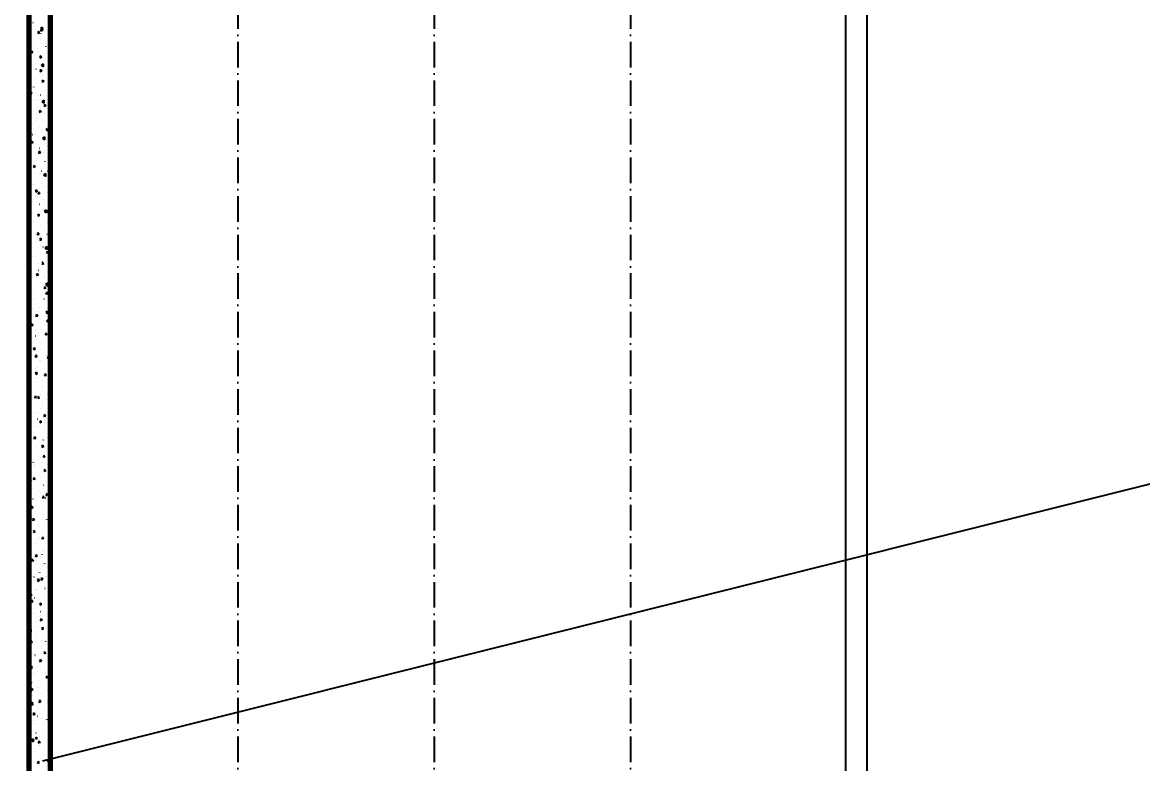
# Model space of a CAD drawing. Header units: millimetres. Extents: x 3722 to 10352, y -3393 to 2547.
# Drawn here: x 5228 to 5753, y 951 to 1298 of the extents above; entities that cross this region are included whole.
import ezdxf

# ---------------------------------------------------------------- set-up
doc = ezdxf.new("R2010")
doc.units = ezdxf.units.MM
doc.linetypes.add('ACAD_ISO10W100', pattern=[18, 12, -3, 0, -3])
for name, color, linetype, lineweight in [('CAXA0', 1, 'Continuous', 70), ('CAXA1', 2, 'ACAD_ISO10W100', 25), ('CAXA5', 4, 'Continuous', 25)]:
    doc.layers.add(name, color=color, linetype=linetype, lineweight=lineweight)
doc.layers.add('tank', color=1, linetype='Continuous')
doc.layers.add('tanky', color=7, linetype='Continuous')
doc.styles.add('hzfs', font='simplex.shx', dxfattribs={"width": 0.7, "bigfont": 'hzfs.shx'})
doc.dimstyles.new('PVCAD$0', dxfattribs={"dimscale": 4, "dimtxt": 3, "dimasz": 3, "dimexe": 2, "dimexo": 1, "dimgap": 1, "dimtad": 1, "dimdec": 0, "dimzin": 0, "dimdsep": 46, "dimtxsty": 'hzfs', "dimcen": 2.5, "dimclrd": 4, "dimclre": 4, "dimadec": 0, "dimazin": 0, "dimtfac": 1, "dimtmove": 0, "dimatfit": 0, "dimfxl": 1, "dimarcsym": 0})

# ---------------------------------------------------------------- blocks, each defined once
blk = doc.blocks.new('CAXBLOCK338')
at = {"layer": 'CAXA0', "color": 0, "linetype": 'Continuous', "lineweight": 25}
for p, q in [((-537.88, 1480.45), (-537.89, 1480.44)), ((-537.14, 1478.85), (-537.15, 1478.84)), ((-535.19, 1476.34), (-535.77, 1475.85)), ((-535.77, 1475.85), (-535.1, 1475.39)), ((-535.19, 1476.34), (-535.1, 1475.39)), ((-534.83, 1476.98), (-534.84, 1476.97)), ((-533.51, 1478.41), (-534.43, 1477.73)), ((-534.43, 1477.73), (-533.48, 1476.98)), ((-533.54, 1477.46), (-534.29, 1477.31)), ((-534.29, 1477.31), (-533.93, 1476.59)), ((-533.54, 1477.46), (-533.93, 1476.59)), ((-533.51, 1478.41), (-533.48, 1476.98)), ((-532.81, 1476.3), (-532.82, 1476.3)), ((-532.45, 1476.4), (-532.46, 1476.4)), ((-530.81, 1477.61), (-530.81, 1477.6)), ((-539.76, 1470.55), (-539.77, 1470.54)), ((-537.98, 1473.12), (-537.98, 1473.1)), ((-537.45, 1471.81), (-537.46, 1471.81)), ((-534.39, 1475.36), (-534.39, 1475.35)), ((-534.34, 1472.5), (-534.35, 1472.5)), ((-533.75, 1470.94), (-533.76, 1470.93)), ((-530.56, 1470.45), (-530.57, 1470.45)), ((-539.33, 1467.91), (-539.34, 1467.91)), ((-538.19, 1467.01), (-538.94, 1466.87)), ((-538.94, 1466.87), (-538.57, 1466.14)), ((-538.19, 1467.01), (-538.58, 1466.14)), ((-537.14, 1470.17), (-537.16, 1470.17)), ((-535.71, 1468.38), (-535.72, 1468.37)), ((-535.49, 1467.01), (-535.49, 1467)), ((-531.91, 1469.26), (-531.91, 1469.24)), ((-531.48, 1466.17), (-531.5, 1466.16)), ((-529.85, 1468.64), (-529.96, 1468.61)), ((-529.96, 1468.61), (-529.85, 1468.39)), ((-539.08, 1464.76), (-539.08, 1464.75)), ((-538.68, 1464.53), (-538.68, 1464.52)), ((-536.48, 1461.57), (-536.49, 1461.57)), ((-534.9, 1464.32), (-534.91, 1464.32)), ((-534.19, 1464.96), (-534.77, 1464.47)), ((-534.77, 1464.47), (-534.11, 1464.01)), ((-534.19, 1464.96), (-534.11, 1464.01)), ((-533.16, 1461.27), (-534.08, 1460.59)), ((-534.08, 1460.59), (-533.12, 1459.84)), ((-533.16, 1461.27), (-533.13, 1459.84)), ((-532.99, 1461.03), (-532.99, 1461.02)), ((-532.67, 1464.91), (-532.67, 1464.9)), ((-530.76, 1464.5), (-530.77, 1464.5)), ((-539.56, 1455.93), (-539.57, 1455.92)), ((-539.24, 1458.18), (-539.25, 1458.18)), ((-537.6, 1458.49), (-537.61, 1458.48)), ((-536.57, 1458.79), (-536.58, 1458.77)), ((-535.1, 1458.36), (-535.11, 1458.36)), ((-533.86, 1458.32), (-534.61, 1458.17)), ((-534.61, 1458.17), (-534.25, 1457.45)), ((-533.86, 1458.32), (-534.25, 1457.45)), ((-533.68, 1455.23), (-533.69, 1455.23)), ((-533.55, 1456.32), (-533.56, 1456.31)), ((-531.79, 1459.13), (-531.8, 1459.13)), ((-531.59, 1458.87), (-531.6, 1458.86)), ((-530.52, 1454.83), (-530.52, 1454.82)), ((-539.44, 1452.23), (-539.45, 1452.23)), ((-538.67, 1450.64), (-538.69, 1450.63)), ((-537.69, 1450.34), (-537.69, 1450.33)), ((-536.79, 1454.54), (-536.8, 1454.54)), ((-536.51, 1452.46), (-536.52, 1452.45)), ((-534.1, 1452.59), (-534.1, 1452.57)), ((-533.19, 1453.57), (-533.78, 1453.08)), ((-533.78, 1453.08), (-533.11, 1452.62)), ((-533.19, 1453.57), (-533.11, 1452.62)), ((-530.5, 1452.85), (-530.51, 1452.84)), ((-529.85, 1449.56), (-530.28, 1449.48)), ((-530.28, 1449.48), (-529.92, 1448.75)), ((-530.1, 1452.63), (-530.11, 1452.63)), ((-538.51, 1447.88), (-539.26, 1447.73)), ((-539.26, 1447.73), (-538.9, 1447.01)), ((-538.51, 1447.88), (-538.9, 1447.01)), ((-535.82, 1444.3), (-535.83, 1444.3)), ((-535.44, 1446.42), (-535.44, 1446.41)), ((-535.2, 1444.23), (-535.2, 1444.22)), ((-534.44, 1446.5), (-534.45, 1446.5)), ((-531.62, 1446.48), (-531.62, 1446.47)), ((-531.39, 1444.26), (-531.4, 1444.25)), ((-530.82, 1448.89), (-530.84, 1448.89)), ((-529.85, 1448.92), (-529.92, 1448.75)), ((-538.79, 1441.98), (-538.79, 1441.97)), ((-538.78, 1440.36), (-538.79, 1440.36)), ((-537.4, 1443.87), (-537.4, 1443.86)), ((-534.18, 1439.18), (-534.93, 1439.03)), ((-534.93, 1439.03), (-534.57, 1438.31)), ((-534.18, 1439.18), (-534.57, 1438.31)), ((-534.35, 1440.4), (-534.36, 1440.39)), ((-532.8, 1444.13), (-533.72, 1443.45)), ((-533.72, 1443.45), (-532.77, 1442.7)), ((-532.8, 1444.13), (-532.77, 1442.7)), ((-532.2, 1442.18), (-532.78, 1441.69)), ((-532.78, 1441.69), (-532.11, 1441.23)), ((-532.2, 1442.18), (-532.11, 1441.23)), ((-532.19, 1440.65), (-532.2, 1440.65)), ((-531.13, 1441.86), (-531.15, 1441.86)), ((-539.2, 1436.3), (-539.79, 1435.82)), ((-539.78, 1435.82), (-539.12, 1435.36)), ((-539.28, 1433.97), (-539.29, 1433.96)), ((-539.2, 1436.3), (-539.12, 1435.36)), ((-536.53, 1434.51), (-536.54, 1434.51)), ((-536.29, 1436.01), (-536.29, 1436)), ((-536.13, 1437.27), (-536.14, 1437.26)), ((-533.27, 1434.36), (-533.28, 1434.35)), ((-533.02, 1437.96), (-533.03, 1437.95)), ((-532.7, 1438.26), (-532.7, 1438.24)), ((-532.39, 1434.69), (-532.41, 1434.69)), ((-538.83, 1428.74), (-539.58, 1428.59)), ((-539.58, 1428.59), (-539.22, 1427.87)), ((-538.83, 1428.74), (-539.22, 1427.87)), ((-538.01, 1433.37), (-538.03, 1433.36)), ((-536.73, 1428.56), (-536.74, 1428.56)), ((-535.23, 1431.8), (-535.24, 1431.79)), ((-533.81, 1429.81), (-533.82, 1429.8)), ((-531.2, 1430.8), (-531.78, 1430.31)), ((-531.78, 1430.31), (-531.12, 1429.85)), ((-531.2, 1430.8), (-531.12, 1429.85)), ((-529.86, 1430.48), (-530.6, 1430.34)), ((-530.6, 1430.34), (-530.24, 1429.61)), ((-529.86, 1430.48), (-530.24, 1429.61)), ((-530.23, 1432.06), (-530.23, 1432.04)), ((-530.17, 1431.62), (-530.18, 1431.62)), ((-538.21, 1424.92), (-538.79, 1424.43)), ((-538.79, 1424.43), (-538.12, 1423.97)), ((-538.21, 1424.92), (-538.12, 1423.97)), ((-538.19, 1427.95), (-538.2, 1427.94)), ((-537.4, 1427.56), (-537.4, 1427.55)), ((-535.16, 1427.03), (-535.17, 1427.03)), ((-532.45, 1426.98), (-533.37, 1426.31)), ((-533.37, 1426.31), (-532.42, 1425.56)), ((-532.45, 1426.98), (-532.42, 1425.56)), ((-532.19, 1428.33), (-532.19, 1428.32)), ((-531.33, 1423.7), (-531.33, 1423.69)), ((-530.47, 1424.59), (-530.49, 1424.58)), ((-539.08, 1419.35), (-539.09, 1419.34)), ((-538.5, 1419.21), (-538.5, 1419.19)), ((-537.12, 1421.91), (-537.13, 1421.9)), ((-535.47, 1419.99), (-535.48, 1419.99)), ((-534.51, 1420.04), (-535.25, 1419.89)), ((-535.25, 1419.89), (-534.89, 1419.17)), ((-534.91, 1421.45), (-534.92, 1421.44)), ((-534.51, 1420.04), (-534.89, 1419.17)), ((-533.07, 1419.74), (-533.08, 1419.73)), ((-532.36, 1420.68), (-532.37, 1420.68)), ((-531.73, 1422.83), (-531.74, 1422.83)), ((-531.11, 1422.3), (-531.12, 1422.29)), ((-530.2, 1419.41), (-530.79, 1418.92)), ((-530.79, 1418.92), (-530.12, 1418.46)), ((-530.2, 1419.41), (-530.12, 1418.46)), ((-537.21, 1413.53), (-537.79, 1413.04)), ((-537.79, 1413.04), (-537.13, 1412.58)), ((-537.36, 1416.09), (-537.37, 1416.09)), ((-537.21, 1413.53), (-537.13, 1412.58)), ((-536.07, 1416.69), (-536.08, 1416.69)), ((-536.03, 1415.88), (-536.04, 1415.87)), ((-536, 1413.23), (-536, 1413.22)), ((-532.41, 1415.48), (-532.41, 1415.47)), ((-530.02, 1416.27), (-530.03, 1416.26)), ((-539.15, 1409.6), (-539.85, 1409.46)), ((-539.85, 1409.34), (-539.54, 1408.73)), ((-539.58, 1410.98), (-539.58, 1410.97)), ((-539.15, 1409.6), (-539.54, 1408.73)), ((-534.95, 1409.84), (-534.96, 1409.83)), ((-534.5, 1409.76), (-534.52, 1409.76)), ((-533.82, 1410.84), (-533.84, 1410.84)), ((-532.09, 1409.84), (-533.02, 1409.17)), ((-533.01, 1409.17), (-532.06, 1408.41)), ((-532.09, 1409.84), (-532.06, 1408.41)), ((-530.18, 1411.34), (-530.93, 1411.2)), ((-530.93, 1411.2), (-530.56, 1410.47)), ((-530.91, 1407.68), (-530.91, 1407.67)), ((-530.18, 1411.34), (-530.57, 1410.47)), ((-529.94, 1409.28), (-529.94, 1409.27)), ((-539.5, 1405.17), (-539.51, 1405.16)), ((-538.16, 1404.71), (-538.17, 1404.71)), ((-537.11, 1404.78), (-537.11, 1404.77)), ((-536.91, 1407.29), (-536.92, 1407.28)), ((-536.21, 1402.15), (-536.8, 1401.66)), ((-536.21, 1402.15), (-536.13, 1401.2)), ((-534.81, 1402.72), (-534.82, 1402.72)), ((-534.02, 1404.89), (-534.04, 1404.89)), ((-533.87, 1403.82), (-533.87, 1403.81)), ((-533.52, 1407.03), (-533.53, 1407.02)), ((-531.7, 1403.41), (-531.71, 1403.41)), ((-539.81, 1398.13), (-539.82, 1398.13)), ((-538.8, 1397.39), (-538.81, 1397.38)), ((-538.36, 1398.75), (-538.38, 1398.75)), ((-536.8, 1401.66), (-536.13, 1401.2)), ((-536.7, 1398.82), (-536.71, 1398.82)), ((-534.83, 1400.9), (-535.58, 1400.76)), ((-535.57, 1400.76), (-535.21, 1400.03)), ((-534.83, 1400.9), (-535.21, 1400.03)), ((-534.62, 1398.68), (-534.63, 1398.66)), ((-532.79, 1397.78), (-532.8, 1397.77)), ((-531.04, 1400.92), (-531.04, 1400.91)), ((-538.21, 1396.43), (-538.21, 1396.42)), ((-534.75, 1395.22), (-534.76, 1395.21)), ((-533.84, 1392.49), (-533.86, 1392.48)), ((-533.36, 1393.02), (-533.38, 1393.02)), ((-531.74, 1392.7), (-532.66, 1392.03)), ((-532.66, 1392.03), (-531.71, 1391.27)), ((-532.12, 1392.7), (-532.12, 1392.69)), ((-531.74, 1392.7), (-531.71, 1391.27)), ((-531.7, 1391.75), (-531.71, 1391.74)), ((-530.5, 1392.2), (-531.25, 1392.06)), ((-531.25, 1392.06), (-530.89, 1391.33)), ((-530.5, 1392.2), (-530.89, 1391.33)), ((-539.48, 1390.46), (-539.85, 1389.63)), ((-539.48, 1390.46), (-539.85, 1390.39)), ((-539.29, 1388.21), (-539.29, 1388.19)), ((-538.84, 1387.89), (-538.85, 1387.89)), ((-537.71, 1391.37), (-537.72, 1391.36)), ((-537.7, 1386.89), (-537.71, 1386.89)), ((-535.22, 1390.76), (-535.8, 1390.27)), ((-535.8, 1390.27), (-535.13, 1389.81)), ((-535.71, 1390.45), (-535.71, 1390.44)), ((-535.22, 1390.76), (-535.13, 1389.81)), ((-531.12, 1387.18), (-531.13, 1387.18)), ((-538.6, 1382.77), (-538.6, 1382.76)), ((-536.82, 1382), (-536.82, 1381.99)), ((-536.64, 1385.33), (-536.64, 1385.32)), ((-536.04, 1381.55), (-536.05, 1381.55)), ((-535.15, 1381.76), (-535.9, 1381.62)), ((-535.9, 1381.62), (-535.54, 1380.89)), ((-535.15, 1381.76), (-535.54, 1380.89)), ((-534.15, 1385.45), (-534.17, 1385.45)), ((-533.23, 1384.25), (-533.24, 1384.24)), ((-532.59, 1383.16), (-532.6, 1383.15)), ((-531.32, 1381.22), (-531.33, 1381.22)), ((-531.04, 1386.14), (-531.05, 1386.14)), ((-530.63, 1385.72), (-530.64, 1385.71)), ((-539.15, 1380.86), (-539.16, 1380.86)), ((-535.55, 1379.3), (-535.56, 1379.29)), ((-535.45, 1381.04), (-535.47, 1381.04)), ((-534.22, 1379.37), (-534.8, 1378.88)), ((-534.8, 1378.88), (-534.14, 1378.42)), ((-534.33, 1375.9), (-534.34, 1375.89)), ((-534.22, 1379.37), (-534.14, 1378.42)), ((-530.75, 1378.15), (-530.75, 1378.13)), ((-539.8, 1371.32), (-539.85, 1371.21)), ((-539.8, 1371.32), (-539.85, 1371.31)), ((-539.79, 1374.9), (-539.8, 1374.9)), ((-538.18, 1370.62), (-538.19, 1370.62)), ((-537.92, 1373.65), (-537.92, 1373.64)), ((-536.43, 1370.71), (-536.44, 1370.7)), ((-535.66, 1375.08), (-535.67, 1375.08)), ((-534.47, 1373.26), (-534.48, 1373.25)), ((-533.18, 1375.21), (-533.2, 1375.21)), ((-531.38, 1375.56), (-532.31, 1374.88)), ((-532.31, 1374.88), (-531.35, 1374.13)), ((-530.82, 1373.07), (-531.57, 1372.92)), ((-531.57, 1372.92), (-531.21, 1372.2)), ((-531.38, 1375.56), (-531.35, 1374.13)), ((-530.82, 1373.07), (-531.21, 1372.2)), ((-530.42, 1371.1), (-530.43, 1371.09)), ((-539.39, 1366.85), (-539.4, 1366.84)), ((-539, 1365.43), (-539, 1365.42)), ((-535.42, 1367.68), (-535.42, 1367.66)), ((-533.22, 1367.99), (-533.81, 1367.5)), ((-533.81, 1367.5), (-533.14, 1367.04)), ((-533.49, 1368.18), (-533.51, 1368.18)), ((-533.39, 1367.24), (-533.39, 1367.23)), ((-533.22, 1367.99), (-533.14, 1367.04)), ((-531.83, 1369.92), (-531.83, 1369.91)), ((-530.66, 1369.36), (-530.67, 1369.36)), ((-530.38, 1368.87), (-530.39, 1368.87)), ((-538.49, 1363.59), (-538.5, 1363.58)), ((-538.32, 1360.81), (-538.33, 1360.8)), ((-535.47, 1362.62), (-536.22, 1362.48)), ((-536.22, 1362.48), (-535.86, 1361.75)), ((-535.47, 1362.62), (-535.86, 1361.75)), ((-535.38, 1364.28), (-535.39, 1364.27)), ((-534.99, 1363.22), (-535.01, 1363.22)), ((-532.95, 1361.47), (-532.95, 1361.46)), ((-532.31, 1361.2), (-532.32, 1361.19)), ((-539.33, 1357.08), (-539.34, 1357.08)), ((-536.53, 1359.23), (-536.53, 1359.21)), ((-534.27, 1358.65), (-534.28, 1358.64)), ((-532.23, 1356.6), (-532.81, 1356.11)), ((-532.81, 1356.11), (-532.14, 1355.65)), ((-532.75, 1357.37), (-532.76, 1357.37)), ((-532.53, 1357.94), (-532.54, 1357.94)), ((-532.23, 1356.6), (-532.15, 1355.65)), ((-531.03, 1358.42), (-531.95, 1357.74)), ((-531.95, 1357.74), (-531, 1356.99)), ((-531.22, 1355.18), (-531.23, 1355.17)), ((-531.03, 1358.42), (-531, 1356.99)), ((-530.46, 1355.37), (-530.46, 1355.36)), ((-539.23, 1350.72), (-539.82, 1350.23)), ((-539.82, 1350.23), (-539.15, 1349.77)), ((-539.23, 1350.72), (-539.15, 1349.77)), ((-537.63, 1350.87), (-537.63, 1350.86)), ((-537.52, 1353.35), (-537.53, 1353.35)), ((-537.23, 1354.79), (-537.24, 1354.78)), ((-537.09, 1351.23), (-537.1, 1351.23)), ((-534.05, 1353.12), (-534.05, 1353.11)), ((-532.95, 1351.42), (-532.96, 1351.41)), ((-532.83, 1350.91), (-532.85, 1350.9)), ((-531.14, 1353.93), (-531.89, 1353.78)), ((-531.89, 1353.78), (-531.53, 1353.06)), ((-531.14, 1353.93), (-531.53, 1353.06)), ((-538.11, 1346.19), (-538.12, 1346.18)), ((-537.83, 1346.31), (-537.84, 1346.31)), ((-537.29, 1345.28), (-537.3, 1345.28)), ((-536.15, 1348.75), (-536.16, 1348.74)), ((-535.13, 1344.9), (-535.13, 1344.89)), ((-534.72, 1347), (-534.73, 1347)), ((-532.11, 1346.58), (-532.11, 1346.57)), ((-531.23, 1345.21), (-531.82, 1344.72)), ((-531.82, 1344.72), (-531.15, 1344.26)), ((-531.54, 1347.15), (-531.55, 1347.13)), ((-531.23, 1345.21), (-531.15, 1344.26)), ((-530.15, 1349.14), (-530.15, 1349.13)), ((-539.72, 1342.41), (-539.73, 1342.41)), ((-538.24, 1339.34), (-538.82, 1338.85)), ((-538.71, 1342.65), (-538.71, 1342.64)), ((-538.24, 1339.34), (-538.15, 1338.39)), ((-535.79, 1343.48), (-536.54, 1343.34)), ((-536.54, 1343.34), (-536.18, 1342.61)), ((-535.79, 1343.48), (-536.18, 1342.61)), ((-535.07, 1342.72), (-535.07, 1342.71)), ((-532.29, 1339.55), (-532.3, 1339.55)), ((-531.87, 1340.67), (-531.88, 1340.67)), ((-530.68, 1341.28), (-531.6, 1340.6)), ((-531.6, 1340.6), (-530.64, 1339.85)), ((-530.68, 1341.28), (-530.65, 1339.85)), ((-539.82, 1334.2), (-539.83, 1334.19)), ((-538.82, 1338.85), (-538.15, 1338.39)), ((-536.86, 1336.08), (-536.88, 1336.08)), ((-536.24, 1336.45), (-536.24, 1336.44)), ((-535.95, 1334.13), (-535.96, 1334.12)), ((-533.99, 1336.68), (-534, 1336.67)), ((-532.66, 1338.7), (-532.66, 1338.68)), ((-531.47, 1334.79), (-532.21, 1334.64)), ((-532.21, 1334.64), (-531.85, 1333.92)), ((-531.47, 1334.79), (-531.85, 1333.92)), ((-529.94, 1334.52), (-529.95, 1334.51)), ((-538.91, 1330.27), (-538.92, 1330.26)), ((-537.17, 1329.04), (-537.18, 1329.04)), ((-536.63, 1333.41), (-536.64, 1333.41)), ((-534.06, 1329.73), (-534.07, 1329.73)), ((-533.76, 1330.34), (-533.76, 1330.33)), ((-532.9, 1330.66), (-532.91, 1330.65)), ((-532.18, 1333.63), (-532.19, 1333.63)), ((-530.24, 1333.83), (-530.82, 1333.34)), ((-530.82, 1333.34), (-530.15, 1332.88)), ((-530.24, 1333.83), (-530.15, 1332.88)), ((-530.17, 1332.59), (-530.17, 1332.58)), ((-530.04, 1333.7), (-530.05, 1333.7)), ((-539.06, 1325.14), (-539.07, 1325.14)), ((-537.84, 1324.23), (-537.84, 1324.22)), ((-537.24, 1327.95), (-537.82, 1327.46)), ((-537.82, 1327.46), (-537.16, 1327)), ((-537.34, 1328.1), (-537.34, 1328.08)), ((-537.24, 1327.95), (-537.16, 1327)), ((-536.12, 1324.35), (-536.86, 1324.2)), ((-536.86, 1324.2), (-536.5, 1323.48)), ((-536.12, 1324.35), (-536.5, 1323.48)), ((-534.38, 1327.57), (-534.39, 1327.57)), ((-531.83, 1324.62), (-531.84, 1324.61)), ((-531.25, 1324.37), (-531.26, 1324.36)), ((-530.32, 1324.14), (-531.24, 1323.46)), ((-531.24, 1323.46), (-530.29, 1322.71)), ((-531.21, 1323.4), (-531.22, 1323.4)), ((-530.32, 1324.14), (-530.29, 1322.71)), ((-530.24, 1327.75), (-530.25, 1327.75)), ((-539.8, 1321.68), (-539.8, 1321.67)), ((-538.72, 1321.43), (-538.73, 1321.43)), ((-538.42, 1319.87), (-538.42, 1319.86)), ((-536.75, 1318.21), (-536.76, 1318.2)), ((-536.2, 1318.81), (-536.22, 1318.8)), ((-534.84, 1322.12), (-534.84, 1322.11)), ((-534.58, 1321.61), (-534.59, 1321.61)), ((-533.79, 1322.07), (-533.8, 1322.06)), ((-530.74, 1318.6), (-530.75, 1318.59)), ((-538.92, 1315.47), (-538.93, 1315.47)), ((-536.24, 1316.56), (-536.83, 1316.07)), ((-536.83, 1316.07), (-536.16, 1315.61)), ((-536.24, 1316.56), (-536.16, 1315.61)), ((-535.95, 1313.67), (-535.95, 1313.66)), ((-531.79, 1315.65), (-532.54, 1315.5)), ((-532.54, 1315.5), (-532.17, 1314.78)), ((-532.37, 1315.92), (-532.37, 1315.91)), ((-531.79, 1315.65), (-532.18, 1314.78)), ((-531.52, 1316.36), (-531.53, 1316.36)), ((-539.53, 1311.42), (-539.54, 1311.41)), ((-538.4, 1307.87), (-538.41, 1307.87)), ((-537.63, 1309.61), (-537.64, 1309.6)), ((-536.51, 1311.77), (-536.53, 1311.77)), ((-535.67, 1312.17), (-535.68, 1312.16)), ((-533.92, 1309.75), (-533.93, 1309.75)), ((-533.4, 1312.46), (-533.41, 1312.46)), ((-531.62, 1310), (-531.63, 1309.99)), ((-529.88, 1309.81), (-529.88, 1309.8)), ((-538.26, 1303.61), (-538.27, 1303.61)), ((-536.44, 1305.21), (-537.19, 1305.06)), ((-537.18, 1305.06), (-536.82, 1304.34)), ((-537.05, 1305.32), (-537.05, 1305.3)), ((-536.44, 1305.21), (-536.82, 1304.34)), ((-535.25, 1305.18), (-535.83, 1304.69)), ((-535.83, 1304.69), (-535.16, 1304.23)), ((-535.25, 1305.18), (-535.17, 1304.23)), ((-534.59, 1306.14), (-534.59, 1306.13)), ((-533.47, 1307.56), (-533.47, 1307.55)), ((-531.67, 1303.9), (-531.68, 1303.9)), ((-529.97, 1306.99), (-530.89, 1306.32)), ((-530.89, 1306.32), (-529.94, 1305.57)), ((-530.55, 1306.13), (-530.56, 1306.12)), ((-529.97, 1306.99), (-529.94, 1305.57)), ((-539.52, 1299.71), (-539.53, 1299.7)), ((-538.13, 1297.1), (-538.13, 1297.08)), ((-536.01, 1297.76), (-536.02, 1297.76)), ((-535.55, 1301.53), (-535.56, 1301.53)), ((-535.47, 1297.55), (-535.48, 1297.54)), ((-534.55, 1299.34), (-534.55, 1299.33)), ((-533.51, 1300.1), (-533.52, 1300.09)), ((-531.87, 1297.94), (-531.89, 1297.94)), ((-530.96, 1301.59), (-530.97, 1301.58)), ((-530.86, 1299.09), (-530.87, 1299.09)), ((-538.43, 1293.69), (-538.44, 1293.68)), ((-535.85, 1294.5), (-535.87, 1294.5)), ((-534.25, 1293.79), (-534.84, 1293.3)), ((-534.84, 1293.3), (-534.17, 1292.84)), ((-534.25, 1293.79), (-534.17, 1292.84)), ((-532.11, 1296.51), (-532.86, 1296.36)), ((-532.86, 1296.36), (-532.5, 1295.64)), ((-532.74, 1295.19), (-532.75, 1295.19)), ((-532.11, 1296.51), (-532.5, 1295.64)), ((-532.42, 1294.08), (-532.43, 1294.07)), ((-532.08, 1293.14), (-532.08, 1293.13)), ((-539.25, 1288.65), (-539.25, 1288.63)), ((-537.74, 1290.6), (-537.75, 1290.59)), ((-537.35, 1287.65), (-537.36, 1287.64)), ((-536.21, 1291.81), (-536.22, 1291.81)), ((-535.66, 1290.89), (-535.66, 1290.88)), ((-531.35, 1288.04), (-531.35, 1288.03)), ((-529.85, 1289.68), (-530.53, 1289.18)), ((-530.53, 1289.18), (-529.85, 1288.63)), ((-529.89, 1288.85), (-529.9, 1288.85)), ((-539.31, 1285.1), (-539.32, 1285.09)), ((-536.76, 1286.07), (-537.51, 1285.92)), ((-537.51, 1285.92), (-537.15, 1285.2)), ((-536.76, 1286.07), (-537.15, 1285.2)), ((-536.76, 1282.54), (-536.76, 1282.53)), ((-536.27, 1281.63), (-536.27, 1281.62)), ((-534.89, 1284.26), (-534.9, 1284.26)), ((-533.26, 1282.4), (-533.84, 1281.91)), ((-533.84, 1281.91), (-533.17, 1281.45)), ((-533.31, 1285.49), (-533.31, 1285.48)), ((-533.26, 1282.4), (-533.17, 1281.45)), ((-533.18, 1284.79), (-533.18, 1284.77)), ((-531.21, 1286.08), (-531.22, 1286.08)), ((-530.26, 1282.02), (-530.27, 1282.01)), ((-530.2, 1281.82), (-530.21, 1281.82)), ((-535.55, 1279.94), (-535.56, 1279.94)), ((-535.2, 1277.23), (-535.21, 1277.22)), ((-534.26, 1276.57), (-534.26, 1276.55)), ((-532.43, 1277.37), (-533.18, 1277.23)), ((-533.18, 1277.23), (-532.82, 1276.5)), ((-532.43, 1277.37), (-532.82, 1276.5)), ((-532.08, 1277.92), (-532.1, 1277.91)), ((-530.68, 1278.81), (-530.68, 1278.8)), ((-537.84, 1274.32), (-537.84, 1274.3)), ((-537.15, 1273.03), (-537.16, 1273.02)), ((-537.08, 1273.33), (-537.09, 1273.32)), ((-535.19, 1275.59), (-535.2, 1275.58)), ((-533.3, 1274.09), (-533.32, 1274.09)), ((-532.26, 1271.02), (-532.84, 1270.53)), ((-532.26, 1271.02), (-532.18, 1270.07)), ((-531.14, 1273.42), (-531.15, 1273.41)), ((-529.85, 1272.28), (-530.18, 1272.04)), ((-530.18, 1272.04), (-529.85, 1271.77)), ((-538.96, 1265.87), (-538.96, 1265.86)), ((-537.08, 1266.93), (-537.83, 1266.78)), ((-537.83, 1266.78), (-537.47, 1266.06)), ((-537.64, 1267.96), (-537.65, 1267.96)), ((-537.08, 1266.93), (-537.47, 1266.06)), ((-535.37, 1268.12), (-535.37, 1268.1)), ((-534.23, 1266.99), (-534.24, 1266.99)), ((-534.1, 1269.56), (-534.11, 1269.55)), ((-533.51, 1268.14), (-533.52, 1268.14)), ((-532.84, 1270.53), (-532.18, 1270.07)), ((-531.79, 1270.36), (-531.79, 1270.35)), ((-539.26, 1265.14), (-539.85, 1264.65)), ((-539.85, 1264.65), (-539.18, 1264.19)), ((-539.26, 1265.14), (-539.18, 1264.19)), ((-539.22, 1262.4), (-539.24, 1262.4)), ((-539.04, 1263.14), (-539.04, 1263.12)), ((-537.84, 1262), (-537.86, 1262)), ((-534.99, 1260.97), (-535, 1260.96)), ((-533.03, 1263.52), (-533.04, 1263.51)), ((-532.89, 1262.01), (-532.89, 1262)), ((-531.42, 1260.64), (-531.44, 1260.64)), ((-539.53, 1255.36), (-539.55, 1255.36)), ((-537.95, 1257.11), (-537.96, 1257.1)), ((-536.47, 1259.76), (-536.47, 1259.75)), ((-536.42, 1256.05), (-536.43, 1256.05)), ((-534.54, 1259.95), (-534.55, 1259.95)), ((-532.75, 1258.23), (-533.5, 1258.09)), ((-533.5, 1258.09), (-533.14, 1257.36)), ((-532.75, 1258.23), (-533.14, 1257.36)), ((-532.84, 1256.27), (-532.86, 1256.27)), ((-531.94, 1257.5), (-531.95, 1257.49)), ((-531.26, 1259.63), (-531.85, 1259.14)), ((-531.85, 1259.14), (-531.18, 1258.68)), ((-531.26, 1259.63), (-531.18, 1258.68)), ((-530.39, 1256.04), (-530.39, 1256.02)), ((-538.27, 1253.75), (-538.85, 1253.26)), ((-538.85, 1253.26), (-538.18, 1252.8)), ((-538.27, 1253.75), (-538.19, 1252.8)), ((-537.55, 1251.54), (-537.56, 1251.53)), ((-537.18, 1250.14), (-537.19, 1250.14)), ((-536.87, 1251.07), (-536.88, 1251.06)), ((-533.97, 1253.79), (-533.97, 1253.77)), ((-530.86, 1251.46), (-530.87, 1251.45)), ((-530.6, 1250.42), (-530.61, 1250.42)), ((-538.83, 1248.52), (-538.84, 1248.51)), ((-538.56, 1245.13), (-538.58, 1245.12)), ((-537.4, 1247.79), (-538.15, 1247.64)), ((-538.15, 1247.64), (-537.79, 1246.92)), ((-537.4, 1247.79), (-537.79, 1246.92)), ((-535.79, 1245.05), (-535.79, 1245.04)), ((-535.08, 1245.34), (-535.08, 1245.33)), ((-533.57, 1249.72), (-533.58, 1249.72)), ((-532.82, 1248.91), (-532.83, 1248.9)), ((-531.5, 1247.59), (-531.5, 1247.57)), ((-530.27, 1248.24), (-530.85, 1247.75)), ((-530.85, 1247.75), (-530.18, 1247.29)), ((-530.27, 1248.24), (-530.18, 1247.29)), ((-538.67, 1243.09), (-538.67, 1243.08)), ((-537.27, 1242.37), (-537.86, 1241.88)), ((-537.86, 1241.88), (-537.19, 1241.42)), ((-537.27, 1242.37), (-537.19, 1241.42)), ((-534.93, 1244.29), (-534.95, 1244.29)), ((-533.88, 1242.68), (-533.89, 1242.68)), ((-530.8, 1244.47), (-530.81, 1244.47)), ((-530.77, 1243.37), (-530.78, 1243.37)), ((-539.77, 1234.74), (-539.77, 1234.72)), ((-539.27, 1238.15), (-539.29, 1238.15)), ((-538.87, 1238.09), (-538.89, 1238.09)), ((-536.67, 1236.45), (-536.68, 1236.44)), ((-536.18, 1236.98), (-536.18, 1236.97)), ((-535.76, 1238.78), (-535.77, 1238.78)), ((-535.14, 1238.33), (-535.15, 1238.33)), ((-534.71, 1239.01), (-534.72, 1239)), ((-533.08, 1239.09), (-533.82, 1238.95)), ((-533.82, 1238.95), (-533.46, 1238.22)), ((-533.08, 1239.09), (-533.46, 1238.22)), ((-532.6, 1239.23), (-532.6, 1239.22)), ((-530.66, 1236.84), (-530.67, 1236.83)), ((-529.85, 1236.37), (-529.86, 1236.37)), ((-539.62, 1230.33), (-539.85, 1230.17)), ((-539.85, 1229.11), (-539.59, 1228.9)), ((-539.63, 1232.59), (-539.64, 1232.58)), ((-539.62, 1230.33), (-539.59, 1228.9)), ((-539.47, 1232.2), (-539.49, 1232.2)), ((-536.28, 1230.98), (-536.86, 1230.49)), ((-536.86, 1230.49), (-536.19, 1230.03)), ((-536.28, 1230.98), (-536.19, 1230.03)), ((-533.68, 1231.01), (-533.68, 1231)), ((-533.62, 1232.98), (-533.63, 1232.97)), ((-532.91, 1232.45), (-532.92, 1232.44)), ((-530.14, 1232.6), (-530.15, 1232.6)), ((-530.1, 1233.26), (-530.1, 1233.24)), ((-538.55, 1226.56), (-538.56, 1226.55)), ((-537.73, 1228.65), (-538.47, 1228.51)), ((-538.47, 1228.51), (-538.11, 1227.78)), ((-537.73, 1228.65), (-538.11, 1227.78)), ((-537.91, 1227.85), (-537.92, 1227.85)), ((-537.26, 1228.76), (-537.27, 1228.75)), ((-534.51, 1224.39), (-534.51, 1224.38)), ((-534.47, 1226.47), (-534.49, 1226.47)), ((-533.22, 1225.41), (-533.23, 1225.41)), ((-532.55, 1226.94), (-532.55, 1226.93)), ((-531.21, 1224.81), (-531.21, 1224.8)), ((-530.11, 1226.1), (-530.12, 1226.1)), ((-538.81, 1220.33), (-538.83, 1220.33)), ((-538.38, 1220.31), (-538.38, 1220.3)), ((-538.21, 1220.82), (-538.23, 1220.82)), ((-537.47, 1220.53), (-537.47, 1220.52)), ((-535.28, 1219.59), (-535.86, 1219.1)), ((-535.86, 1219.1), (-535.2, 1218.64)), ((-535.28, 1219.59), (-535.2, 1218.64)), ((-535.1, 1221.51), (-535.12, 1221.51)), ((-534.79, 1222.56), (-534.79, 1222.55)), ((-533.4, 1219.95), (-534.15, 1219.81)), ((-534.15, 1219.81), (-533.78, 1219.08)), ((-533.4, 1219.95), (-533.79, 1219.08)), ((-532.23, 1220.62), (-532.24, 1220.62)), ((-531.46, 1220.92), (-531.47, 1220.91)), ((-539.27, 1213.19), (-539.85, 1212.77)), ((-539.27, 1213.19), (-539.24, 1211.76)), ((-536.57, 1214.48), (-536.58, 1214.48)), ((-536.39, 1214.49), (-536.4, 1214.48)), ((-535.89, 1214.21), (-535.89, 1214.19)), ((-532.43, 1214.66), (-532.44, 1214.66)), ((-532.31, 1216.45), (-532.31, 1216.44)), ((-532.25, 1215.17), (-532.26, 1215.17)), ((-530.38, 1214.88), (-530.39, 1214.87)), ((-539.85, 1212.25), (-539.23, 1211.76)), ((-539.48, 1211.96), (-539.48, 1211.95)), ((-538.05, 1209.51), (-538.8, 1209.37)), ((-538.79, 1209.37), (-538.43, 1208.64)), ((-538.05, 1209.51), (-538.43, 1208.64)), ((-538.35, 1211.94), (-538.36, 1211.93)), ((-537.25, 1210.58), (-537.26, 1210.58)), ((-536.77, 1208.53), (-536.78, 1208.53)), ((-535.3, 1208.47), (-535.31, 1208.46)), ((-534.28, 1208.21), (-534.87, 1207.72)), ((-534.28, 1208.21), (-534.2, 1207.26)), ((-533.39, 1208.23), (-533.39, 1208.22)), ((-532.56, 1208.14), (-532.57, 1208.14)), ((-532.34, 1212.33), (-532.35, 1212.32)), ((-537.56, 1203.55), (-537.57, 1203.54)), ((-536.97, 1205.98), (-536.98, 1205.97)), ((-534.87, 1207.72), (-534.2, 1207.26)), ((-534.44, 1204.24), (-534.46, 1204.23)), ((-531.77, 1202.8), (-531.78, 1202.8)), ((-539.44, 1199.65), (-539.45, 1199.64)), ((-538.09, 1197.54), (-538.09, 1197.52)), ((-536.19, 1199.87), (-536.2, 1199.86)), ((-534.5, 1199.78), (-534.5, 1199.77)), ((-533.72, 1200.82), (-534.47, 1200.67)), ((-534.47, 1200.67), (-534.11, 1199.95)), ((-534.23, 1202.43), (-534.24, 1202.42)), ((-533.72, 1200.82), (-534.11, 1199.95)), ((-531.59, 1197.9), (-531.6, 1197.9)), ((-530.92, 1202.03), (-530.92, 1202.02)), ((-530.18, 1200.26), (-530.19, 1200.25)), ((-538.91, 1196.05), (-539.83, 1195.37)), ((-539.83, 1195.37), (-538.88, 1194.62)), ((-539.15, 1196.01), (-539.16, 1196)), ((-538.91, 1196.05), (-538.88, 1194.62)), ((-536.59, 1193.31), (-536.6, 1193.31)), ((-536.11, 1196.66), (-536.12, 1196.66)), ((-533.29, 1196.82), (-533.87, 1196.33)), ((-533.87, 1196.33), (-533.2, 1195.87)), ((-533.29, 1196.82), (-533.2, 1195.87)), ((-533.14, 1196.4), (-533.15, 1196.39)), ((-532.02, 1193.68), (-532.02, 1193.66)), ((-539.19, 1189.18), (-539.19, 1189.17)), ((-538.37, 1190.37), (-539.12, 1190.23)), ((-539.12, 1190.23), (-538.76, 1189.5)), ((-538.37, 1190.37), (-538.76, 1189.5)), ((-538.07, 1189.98), (-538.08, 1189.97)), ((-535.6, 1191.43), (-535.6, 1191.42)), ((-534.02, 1187.81), (-534.03, 1187.8)), ((-533.86, 1190.81), (-533.87, 1190.81)), ((-533.78, 1186.96), (-533.8, 1186.96)), ((-532.06, 1190.36), (-532.07, 1190.35)), ((-531.9, 1190.87), (-531.91, 1190.86)), ((-529.85, 1192.03), (-530.14, 1191.97)), ((-530.14, 1191.97), (-529.85, 1191.38)), ((-538.78, 1182.37), (-538.79, 1182.37)), ((-538.2, 1184.68), (-538.21, 1184.68)), ((-536.99, 1183.95), (-536.99, 1183.94)), ((-536.9, 1186.27), (-536.91, 1186.27)), ((-536.69, 1183.21), (-536.69, 1183.19)), ((-534.04, 1181.68), (-534.79, 1181.53)), ((-534.04, 1181.68), (-534.43, 1180.81)), ((-534.06, 1184.86), (-534.07, 1184.86)), ((-533.1, 1185.45), (-533.1, 1185.44)), ((-532.29, 1185.43), (-532.88, 1184.94)), ((-532.87, 1184.94), (-532.21, 1184.48)), ((-532.29, 1185.43), (-532.21, 1184.48)), ((-530.98, 1184.34), (-530.98, 1184.33)), ((-539.3, 1179.56), (-539.85, 1179.09)), ((-539.85, 1179.04), (-539.21, 1178.61)), ((-538.56, 1178.91), (-539.48, 1178.23)), ((-539.48, 1178.23), (-538.53, 1177.48)), ((-539.3, 1179.56), (-539.21, 1178.61)), ((-538.56, 1178.91), (-538.53, 1177.48)), ((-538.4, 1178.72), (-538.41, 1178.72)), ((-535.91, 1177.91), (-535.92, 1177.9)), ((-534.79, 1181.53), (-534.43, 1180.81)), ((-534.21, 1177.01), (-534.22, 1176.99)), ((-530.93, 1180.63), (-530.94, 1180.63)), ((-530.63, 1179.25), (-530.63, 1179.24)), ((-529.9, 1178.3), (-529.91, 1178.29)), ((-538.69, 1171.23), (-539.44, 1171.09)), ((-539.44, 1171.09), (-539.08, 1170.36)), ((-538.69, 1171.23), (-539.08, 1170.36)), ((-537.87, 1175.36), (-537.88, 1175.35)), ((-537.8, 1174.76), (-537.8, 1174.75)), ((-535.93, 1176.04), (-535.94, 1176.04)), ((-534.82, 1171.89), (-534.83, 1171.88)), ((-533.4, 1172.99), (-533.41, 1172.99)), ((-531.3, 1174.05), (-531.88, 1173.56)), ((-531.88, 1173.56), (-531.21, 1173.1)), ((-531.86, 1175.75), (-531.87, 1175.74)), ((-531.3, 1174.05), (-531.21, 1173.1)), ((-531.24, 1173.59), (-531.25, 1173.59)), ((-529.85, 1172.95), (-530.46, 1172.83)), ((-530.46, 1172.83), (-530.1, 1172.11)), ((-529.85, 1172.69), (-530.1, 1172.11)), ((-538.9, 1166.4), (-538.9, 1166.39)), ((-538.3, 1168.17), (-538.88, 1167.68)), ((-538.88, 1167.68), (-538.22, 1167.22)), ((-538.3, 1168.17), (-538.22, 1167.22)), ((-537.74, 1166.86), (-537.75, 1166.86)), ((-536.24, 1169), (-536.25, 1169)), ((-535.31, 1168.65), (-535.32, 1168.64)), ((-533.75, 1165.85), (-533.75, 1165.84)), ((-533.13, 1169.69), (-533.14, 1169.69)), ((-531.73, 1170.9), (-531.73, 1170.89)), ((-531.15, 1167.15), (-531.16, 1167.14)), ((-539.75, 1165.46), (-539.76, 1165.45)), ((-538.2, 1161.77), (-539.13, 1161.09)), ((-539.12, 1161.09), (-538.17, 1160.34)), ((-538.2, 1161.77), (-538.17, 1160.34)), ((-538.12, 1165.1), (-538.13, 1165.1)), ((-535.71, 1163.29), (-535.71, 1163.28)), ((-535.49, 1161.01), (-535.5, 1161.01)), ((-534.36, 1162.54), (-535.11, 1162.39)), ((-535.11, 1162.39), (-534.75, 1161.67)), ((-534.36, 1162.54), (-534.75, 1161.67)), ((-532.81, 1162.68), (-532.81, 1162.66)), ((-531.35, 1161.19), (-531.37, 1161.19)), ((-530.3, 1162.66), (-530.88, 1162.17)), ((-530.88, 1162.17), (-530.22, 1161.71)), ((-530.3, 1162.66), (-530.22, 1161.71)), ((-530.27, 1163.36), (-530.29, 1163.36)), ((-538.67, 1159.44), (-538.67, 1159.43)), ((-537.3, 1156.78), (-537.89, 1156.29)), ((-537.89, 1156.29), (-537.22, 1155.83)), ((-537.3, 1156.78), (-537.22, 1155.83)), ((-536.4, 1160.43), (-536.4, 1160.42)), ((-535.27, 1158.77), (-535.28, 1158.76)), ((-532.66, 1159.82), (-532.67, 1159.81)), ((-530.58, 1156.32), (-530.59, 1156.32)), ((-530.34, 1156.48), (-530.34, 1156.46)), ((-539.83, 1154.87), (-539.84, 1154.87)), ((-539.01, 1152.1), (-539.76, 1151.95)), ((-539.76, 1151.95), (-539.4, 1151.23)), ((-539.55, 1150.84), (-539.56, 1150.83)), ((-539.01, 1152.1), (-539.4, 1151.23)), ((-537.59, 1153.4), (-537.6, 1153.39)), ((-537.51, 1151.98), (-537.51, 1151.97)), ((-535.69, 1155.05), (-535.71, 1155.05)), ((-535.58, 1151.73), (-535.59, 1151.73)), ((-533.92, 1154.23), (-533.93, 1154.22)), ((-533.54, 1151.23), (-533.55, 1151.22)), ((-532.47, 1152.42), (-532.48, 1152.42)), ((-531.58, 1153.78), (-531.59, 1153.77)), ((-530.04, 1153.84), (-530.79, 1153.69)), ((-530.78, 1153.69), (-530.42, 1152.97)), ((-530.04, 1153.84), (-530.42, 1152.97)), ((-529.85, 1150.82), (-529.89, 1150.78)), ((-529.89, 1150.78), (-529.85, 1150.76)), ((-537.46, 1147.83), (-537.48, 1147.83)), ((-536.31, 1145.4), (-536.89, 1144.91)), ((-536.89, 1144.91), (-536.22, 1144.45)), ((-536.5, 1147.37), (-536.51, 1147.36)), ((-536.31, 1145.4), (-536.22, 1144.45)), ((-535.02, 1145.87), (-535.03, 1145.86)), ((-531.44, 1148.12), (-531.44, 1148.11)), ((-530.69, 1149.33), (-530.7, 1149.32)), ((-530.5, 1147.76), (-530.5, 1147.75)), ((-537.85, 1144.62), (-538.77, 1143.95)), ((-538.77, 1143.95), (-537.82, 1143.2)), ((-538.61, 1143.63), (-538.61, 1143.61)), ((-537.85, 1144.62), (-537.82, 1143.2)), ((-535.43, 1141.33), (-535.44, 1141.32)), ((-534.69, 1143.4), (-535.43, 1143.25)), ((-535.43, 1143.25), (-535.07, 1142.53)), ((-534.69, 1143.4), (-535.07, 1142.53)), ((-535.03, 1143.19), (-535.04, 1143.19)), ((-534.61, 1141.49), (-534.62, 1141.49)), ((-532.52, 1139.9), (-532.52, 1139.89)), ((-539.69, 1135.4), (-539.69, 1135.39)), ((-539.61, 1136.9), (-539.62, 1136.9)), ((-539.37, 1137.05), (-539.38, 1137.05)), ((-537.39, 1138.78), (-537.4, 1138.77)), ((-536.11, 1137.65), (-536.11, 1137.64)), ((-534.92, 1134.46), (-534.93, 1134.46)), ((-534.34, 1135.31), (-534.35, 1135.3)), ((-532.78, 1137.34), (-532.8, 1137.34)), ((-531.81, 1135.15), (-531.82, 1135.15)), ((-531.38, 1139.17), (-531.39, 1139.16)), ((-530.36, 1134.7), (-531.11, 1134.56)), ((-531.11, 1134.56), (-530.75, 1133.83)), ((-530.36, 1134.7), (-530.75, 1133.83)), ((-529.92, 1139.05), (-529.94, 1139.05)), ((-535.31, 1134.01), (-535.9, 1133.52)), ((-535.89, 1133.52), (-535.23, 1133.06)), ((-535.31, 1134.01), (-535.23, 1133.06)), ((-530.05, 1133.7), (-530.05, 1133.69))]:
    blk.add_line(p, q, dxfattribs=at)
blk = doc.blocks.new('*D208')
at = {"color": 4, "linetype": 'ByBlock', "lineweight": -2}
for p, q in [((5104.99, 2105.82), (6087.79, 2105.82)), ((6079.79, 2093.82), (6079.79, -794.18)), ((5526.11, -806.18), (6087.79, -806.18))]:
    blk.add_line(p, q, dxfattribs=at)
at = {"color": 4, "linetype": 'ByBlock'}
for points in [[(6077.79, 2093.82), (6081.79, 2093.82), (6079.79, 2105.82)], [(6077.79, -794.18), (6081.79, -794.18), (6079.79, -806.18)]]:
    blk.add_solid(points, dxfattribs=at)
at = {"layer": 'Defpoints', "color": 0, "linetype": 'ByBlock'}
for p in [(5100.99, 2105.82), (5522.11, -806.18), (6079.79, -806.18)]:
    blk.add_point(p, dxfattribs=at)
at = {"color": 0, "linetype": 'ByBlock', "insert": (6069.79, 649.82), "char_height": 12, "attachment_point": 5, "rotation": 90, "style": 'hzfs'}
blk.add_mtext('2910', dxfattribs=at)

msp = doc.modelspace()

# ---------------------------------------------------------------- linework, layer by layer
at = {"layer": 'CAXA0'}
for p, q in [((5230.99, 1534.82), (5230.99, 534.82)), ((5240.99, 1534.82), (5240.99, 534.82))]:
    msp.add_line(p, q, dxfattribs=at)
at = {"layer": 'CAXA1'}
for p, q in [((5328.99, 1578.82), (5328.99, 513.87)), ((5328.99, 1578.82), (5328.99, 513.87)), ((5420.99, 1578.82), (5420.99, 513.87)), ((5512.99, 1578.82), (5512.99, 513.87))]:
    msp.add_line(p, q, dxfattribs=at)
at = {"layer": 'tank', "linetype": 'ByBlock'}
for p, q in [((5613.99, -96.18), (5613.99, 1548.82)), ((5623.99, 568.82), (5623.99, 1482.82))]:
    msp.add_line(p, q, dxfattribs=at)
at = {"layer": 'tanky', "linetype": 'ByBlock'}
msp.add_line((5237.51, 951.97), (6156.32, 1181.78), dxfattribs=at)

# ---------------------------------------------------------------- block references
at = {"layer": 'CAXA5'}
msp.add_blockref('CAXBLOCK338', (5770.84, -182.33), dxfattribs=at)

# ---------------------------------------------------------------- dimensions: what is measured, and where the dimension line sits
at = {"linetype": 'ByBlock'}
dim = msp.add_linear_dim(base=(6079.79, -806.18), p1=(5100.99, 2105.82), p2=(5522.11, -806.18), angle=90, text='2910', dimstyle='PVCAD$0', dxfattribs=at)
dim.commit()
dim.dimension.update_dxf_attribs({"geometry": '*D208', "text_midpoint": (6069.79, 649.82)})

doc.saveas('drawing.dxf')
